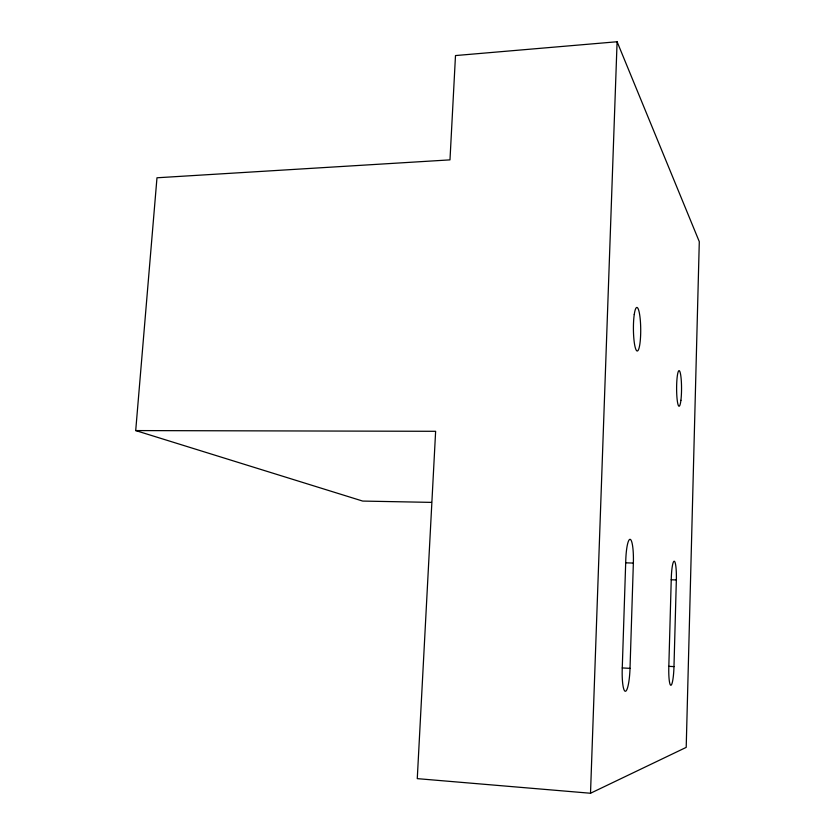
<?xml version="1.0" encoding="UTF-8"?>
<svg xmlns="http://www.w3.org/2000/svg" width="835" height="835" viewBox="0 0 835 835"><rect width="100%" height="100%" fill="white"/><g stroke="black" fill="none" stroke-linecap="round" stroke-linejoin="round"><path stroke-width="1.25" d="M673.981 666.622L676.35 579.949A18.213 2.547 -88.8 0 0 674.242 561.224A18.213 2.547 -88.8 0 0 671.267 578.832L668.814 666.831A18.516 2.578 -88.3 0 0 670.891 685.274A18.516 2.578 -88.3 0 0 673.981 666.622L668.793 666.34M630.018 668.355L633.358 563.072A22.274 3.831 -88.8 0 0 630.289 539.368A22.274 3.831 -88.8 0 0 625.78 560.014L622.242 668.668A22.722 3.883 -88 0 0 625.394 691.276A22.722 3.883 -88 0 0 630.018 668.355L622.242 667.927M135.708 430.578L435.63 431.298L417.27 778.637L590.512 793.25L617.096 41.75L455.492 55.559L449.981 159.871L156.98 177.782L135.708 430.578L362.693 501.073L431.497 502.388M590.512 793.25L686.203 747.377L699.292 241.659L617.096 41.75M625.603 562.821L633.358 563.072M671.152 579.761L676.35 579.949M634.256 314.492A21.762 3.643 89.5 0 0 636.427 350.45A21.762 3.643 89.5 0 0 640.487 322.686A21.762 3.643 89.5 0 0 634.256 314.492M680.911 400.309A17.796 2.463 -90 0 0 679.596 371.032A17.796 2.463 -90 0 0 676.736 394.036A17.796 2.463 -90 0 0 680.911 400.309"/></g></svg>
